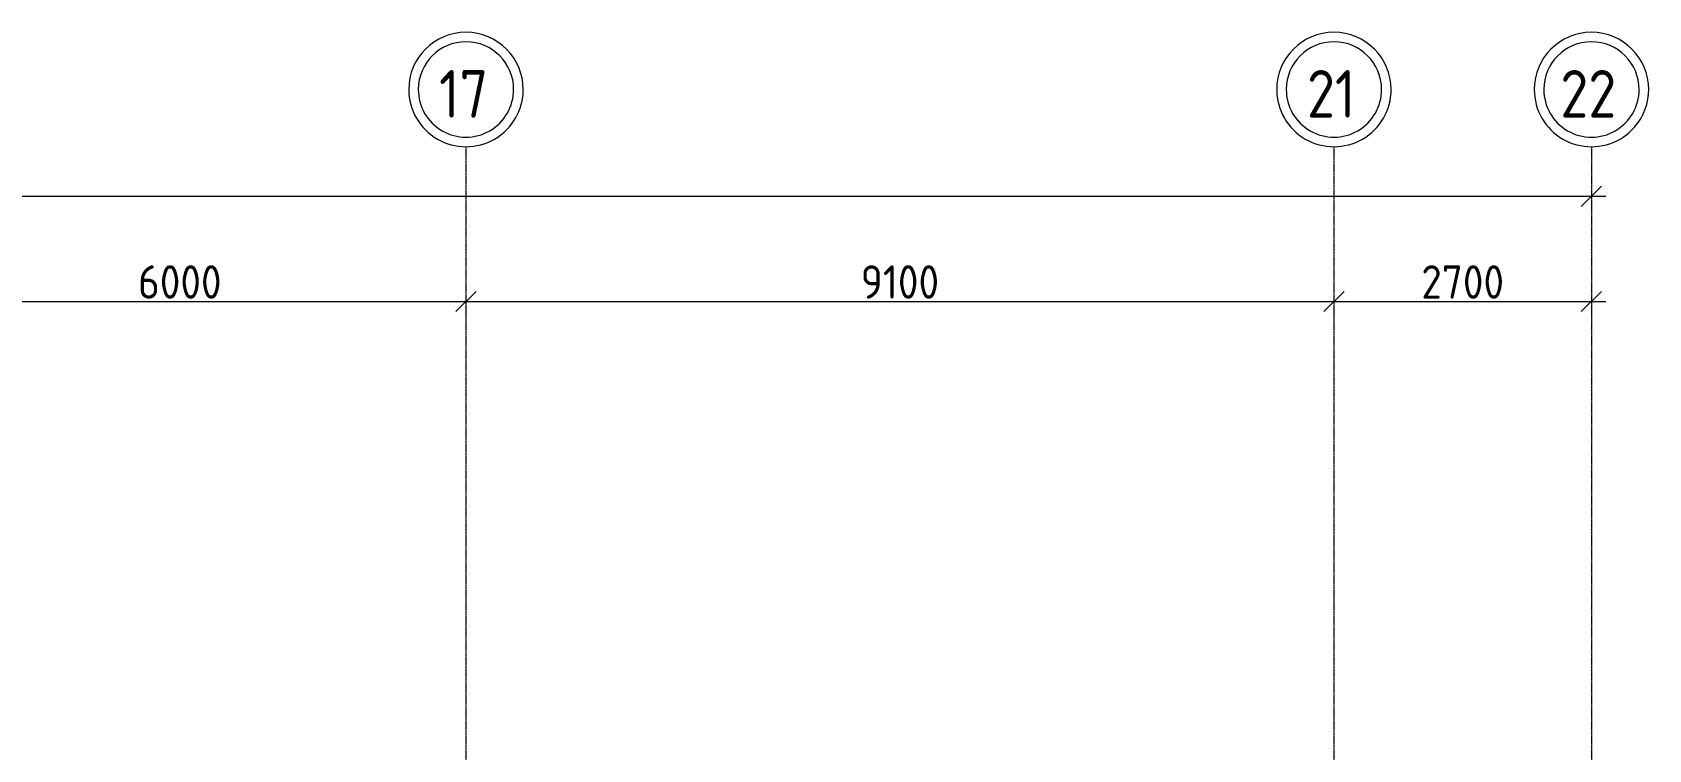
# Model space of a CAD drawing. Header units: millimetres. Extents: x -695119 to 412940, y -249585 to 622758.
# Drawn here: x -297685 to -280739, y 559076 to 566599 of the extents above; entities that cross this region are included whole.
import ezdxf

# ---------------------------------------------------------------- set-up
doc = ezdxf.new("R2010")
doc.units = ezdxf.units.MM
doc.linetypes.add('ADSK_Линия сетки', pattern=[25, 20, -2.5, 0, -2.5])
doc.layers.add('Оси', color=252, linetype='Continuous', lineweight=9)
doc.layers.add('Размеры', color=7, linetype='Continuous', lineweight=9)
doc.styles.add('GOST Common', font='', dxfattribs={"width": 0.9, "height": 500})
doc.styles.add('ISOCPEUR', font='isocpeur.ttf', dxfattribs={"width": 0.9, "height": 350})
doc.styles.get('GOST Common').set_extended_font_data('GOST type B')
doc.dimstyles.new('ADSK_Основной_3_5_мм', dxfattribs={"dimscale": 304.8, "dimtxt": 348.593412, "dimasz": 0.695866, "dimexe": 0.492126, "dimexo": 0.492126, "dimgap": 0.098425, "dimtad": 1, "dimdec": 0, "dimdsep": 46, "dimtxsty": 'ISOCPEUR', "dimblk1": 'OBLIQUE', "dimblk2": 'OBLIQUE', "dimsah": 1, "dimcen": 0.09, "dimdle": 0.492126, "dimazin": 0, "dimtfac": 1, "dimtdec": 4, "dimtix": 1, "dimtmove": 0, "dimatfit": 3, "dimfxl": 1, "dimtvp": 1, "dimtolj": 1, "dimtzin": 0, "dimlwd": 18, "dimlwe": 18, "dimarcsym": 2})

# ---------------------------------------------------------------- blocks, each defined once
blk = doc.blocks.new('Ось сетки - Круг_Ø12 мм 2-461932-План подвала смеж')
at = {"layer": 'Оси', "lineweight": 20}
for radius, start, end in [(6, 360, 180), (5, 360, 180), (6, 180, 360), (5, 180, 360)]:
    blk.add_arc((0, 0), radius, start, end, dxfattribs=at)
blk = doc.blocks.new('_Oblique')
at = {"color": 0, "linetype": 'ByBlock', "lineweight": -2}
blk.add_line((-0.5, -0.5), (0.5, 0.5), dxfattribs=at)
blk = doc.blocks.new('*D646')
at = {"layer": 'Defpoints', "color": 0, "transparency": 16777216}
for p in [(-299139, 563876), (-293139, 563876), (-293139, 563776)]:
    blk.add_point(p, dxfattribs=at)
at = {"layer": 'Размеры', "color": 0, "lineweight": 18, "transparency": 16777216}
for p, q in [((-299289, 563776), (-292989, 563776)), ((-299139, 563726), (-299139, 563626)), ((-293139, 563726), (-293139, 563626))]:
    blk.add_line(p, q, dxfattribs=at)
at = {"layer": 'Размеры', "color": 0, "lineweight": 18, "transparency": 16777216, "xscale": 212.1, "yscale": 212.1, "zscale": 212.1, "rotation": 180}
blk.add_blockref('_Oblique', (-299139, 563776), dxfattribs=at)
at = {"layer": 'Размеры', "color": 0, "lineweight": 18, "transparency": 16777216, "xscale": 212.1, "yscale": 212.1, "zscale": 212.1}
blk.add_blockref('_Oblique', (-293139, 563776), dxfattribs=at)
at = {"layer": 'Размеры', "color": 0, "lineweight": 20, "transparency": 16777216, "insert": (-296139, 563981), "char_height": 350, "width": 1059.58, "attachment_point": 5, "style": 'ISOCPEUR'}
blk.add_mtext('\\A1;6000', dxfattribs=at)
blk = doc.blocks.new('*D647')
at = {"layer": 'Defpoints', "color": 0, "transparency": 16777216}
for p in [(-293139, 563876), (-284039, 563876), (-284039, 563776)]:
    blk.add_point(p, dxfattribs=at)
at = {"layer": 'Размеры', "color": 0, "lineweight": 18, "transparency": 16777216}
for p, q in [((-293289, 563776), (-283889, 563776)), ((-293139, 563726), (-293139, 563626)), ((-284039, 563726), (-284039, 563626))]:
    blk.add_line(p, q, dxfattribs=at)
at = {"layer": 'Размеры', "color": 0, "lineweight": 18, "transparency": 16777216, "xscale": 212.1, "yscale": 212.1, "zscale": 212.1, "rotation": 180}
blk.add_blockref('_Oblique', (-293139, 563776), dxfattribs=at)
at = {"layer": 'Размеры', "color": 0, "lineweight": 18, "transparency": 16777216, "xscale": 212.1, "yscale": 212.1, "zscale": 212.1}
blk.add_blockref('_Oblique', (-284039, 563776), dxfattribs=at)
at = {"layer": 'Размеры', "color": 0, "lineweight": 20, "transparency": 16777216, "insert": (-288589, 563981), "char_height": 350, "width": 980.83, "attachment_point": 5, "style": 'ISOCPEUR'}
blk.add_mtext('\\A1;9100', dxfattribs=at)
blk = doc.blocks.new('*D648')
at = {"layer": 'Defpoints', "color": 0, "transparency": 16777216}
for p in [(-284039, 563876), (-281339, 563876), (-281339, 563776)]:
    blk.add_point(p, dxfattribs=at)
at = {"layer": 'Размеры', "color": 0, "lineweight": 18, "transparency": 16777216}
for p, q in [((-284189, 563776), (-281189, 563776)), ((-284039, 563726), (-284039, 563626)), ((-281339, 563726), (-281339, 563626))]:
    blk.add_line(p, q, dxfattribs=at)
at = {"layer": 'Размеры', "color": 0, "lineweight": 18, "transparency": 16777216, "xscale": 212.1, "yscale": 212.1, "zscale": 212.1, "rotation": 180}
blk.add_blockref('_Oblique', (-284039, 563776), dxfattribs=at)
at = {"layer": 'Размеры', "color": 0, "lineweight": 18, "transparency": 16777216, "xscale": 212.1, "yscale": 212.1, "zscale": 212.1}
blk.add_blockref('_Oblique', (-281339, 563776), dxfattribs=at)
at = {"layer": 'Размеры', "color": 0, "lineweight": 20, "transparency": 16777216, "insert": (-282689, 563981), "char_height": 350, "width": 1059.58, "attachment_point": 5, "style": 'ISOCPEUR'}
blk.add_mtext('\\A1;2700', dxfattribs=at)
blk = doc.blocks.new('*D649')
at = {"layer": 'Defpoints', "color": 0, "transparency": 16777216}
for p in [(-334939, 564980), (-281339, 564980), (-281339, 564880)]:
    blk.add_point(p, dxfattribs=at)
at = {"layer": 'Размеры', "color": 0, "lineweight": 18, "transparency": 16777216}
for p, q in [((-335089, 564880), (-281189, 564880)), ((-334939, 564830), (-334939, 564730)), ((-281339, 564830), (-281339, 564730))]:
    blk.add_line(p, q, dxfattribs=at)
at = {"layer": 'Размеры', "color": 0, "lineweight": 18, "transparency": 16777216, "xscale": 212.1, "yscale": 212.1, "zscale": 212.1, "rotation": 180}
blk.add_blockref('_Oblique', (-334939, 564880), dxfattribs=at)
at = {"layer": 'Размеры', "color": 0, "lineweight": 18, "transparency": 16777216, "xscale": 212.1, "yscale": 212.1, "zscale": 212.1}
blk.add_blockref('_Oblique', (-281339, 564880), dxfattribs=at)
at = {"layer": 'Размеры', "color": 0, "lineweight": 20, "transparency": 16777216, "insert": (-308139, 565085), "char_height": 350, "width": 1324.48, "attachment_point": 5, "style": 'ISOCPEUR'}
blk.add_mtext('\\A1;53600', dxfattribs=at)

msp = doc.modelspace()

# ---------------------------------------------------------------- linework, layer by layer
at = {"layer": 'Оси', "linetype": 'ADSK_Линия сетки'}
for p, q in [((-293138.82, 565399.361), (-293138.82, 499129.94)), ((-284038.82, 565399.361), (-284038.82, 540867.082)), ((-281338.82, 565399.361), (-281338.82, 543579.207))]:
    msp.add_line(p, q, dxfattribs=at)

# ---------------------------------------------------------------- block references
at = {"layer": 'Оси', "lineweight": 20, "xscale": 99.99999999999993, "yscale": 99.99999999999993, "zscale": 99.99999999999993, "rotation": 180}
for p in [(-293138.82, 565999.361), (-284038.82, 565999.361), (-281338.82, 565999.361)]:
    msp.add_blockref('Ось сетки - Круг_Ø12 мм 2-461932-План подвала смеж', p, dxfattribs=at)

# ---------------------------------------------------------------- texts
at = {"layer": 'Оси', "char_height": 500, "attachment_point": 1, "style": 'GOST Common'}
for s, insert, width in [('17', (-293421.04, 566203.973), 671.01244), ('21', (-284321.04, 566203.973), 671.01244), ('22', (-281665.59, 566203.973), 779.24025)]:
    msp.add_mtext(s, dxfattribs=dict(at, insert=insert, width=width))

# ---------------------------------------------------------------- dimensions: what is measured, and where the dimension line sits
at = {"layer": 'Размеры', "lineweight": 20}
for base, p1, p2, override, picture, middle in [((-281338.82, 564880.055), (-334938.82, 564980.04), (-281338.82, 564980.04), {"dimpost": '<>', "dimfxl": 53600}, '*D649', (-308138.82, 565085.055)), ((-293138.82, 563775.799), (-299138.82, 563875.784), (-293138.82, 563875.784), {"dimpost": '<>', "dimfxl": 6000}, '*D646', (-296138.82, 563980.799)), ((-284038.82, 563775.799), (-293138.82, 563875.784), (-284038.82, 563875.784), {"dimpost": '<>', "dimfxl": 9100}, '*D647', (-288588.82, 563980.799)), ((-281338.82, 563775.799), (-284038.82, 563875.784), (-281338.82, 563875.784), {"dimpost": '<>', "dimfxl": 2700}, '*D648', (-282688.82, 563980.799))]:
    dim = msp.add_linear_dim(base=base, p1=p1, p2=p2, dimstyle='ADSK_Основной_3_5_мм', override=override, dxfattribs=at)
    dim.commit()
    dim.dimension.update_dxf_attribs({"geometry": picture, "text_midpoint": middle})

doc.saveas('drawing.dxf')
